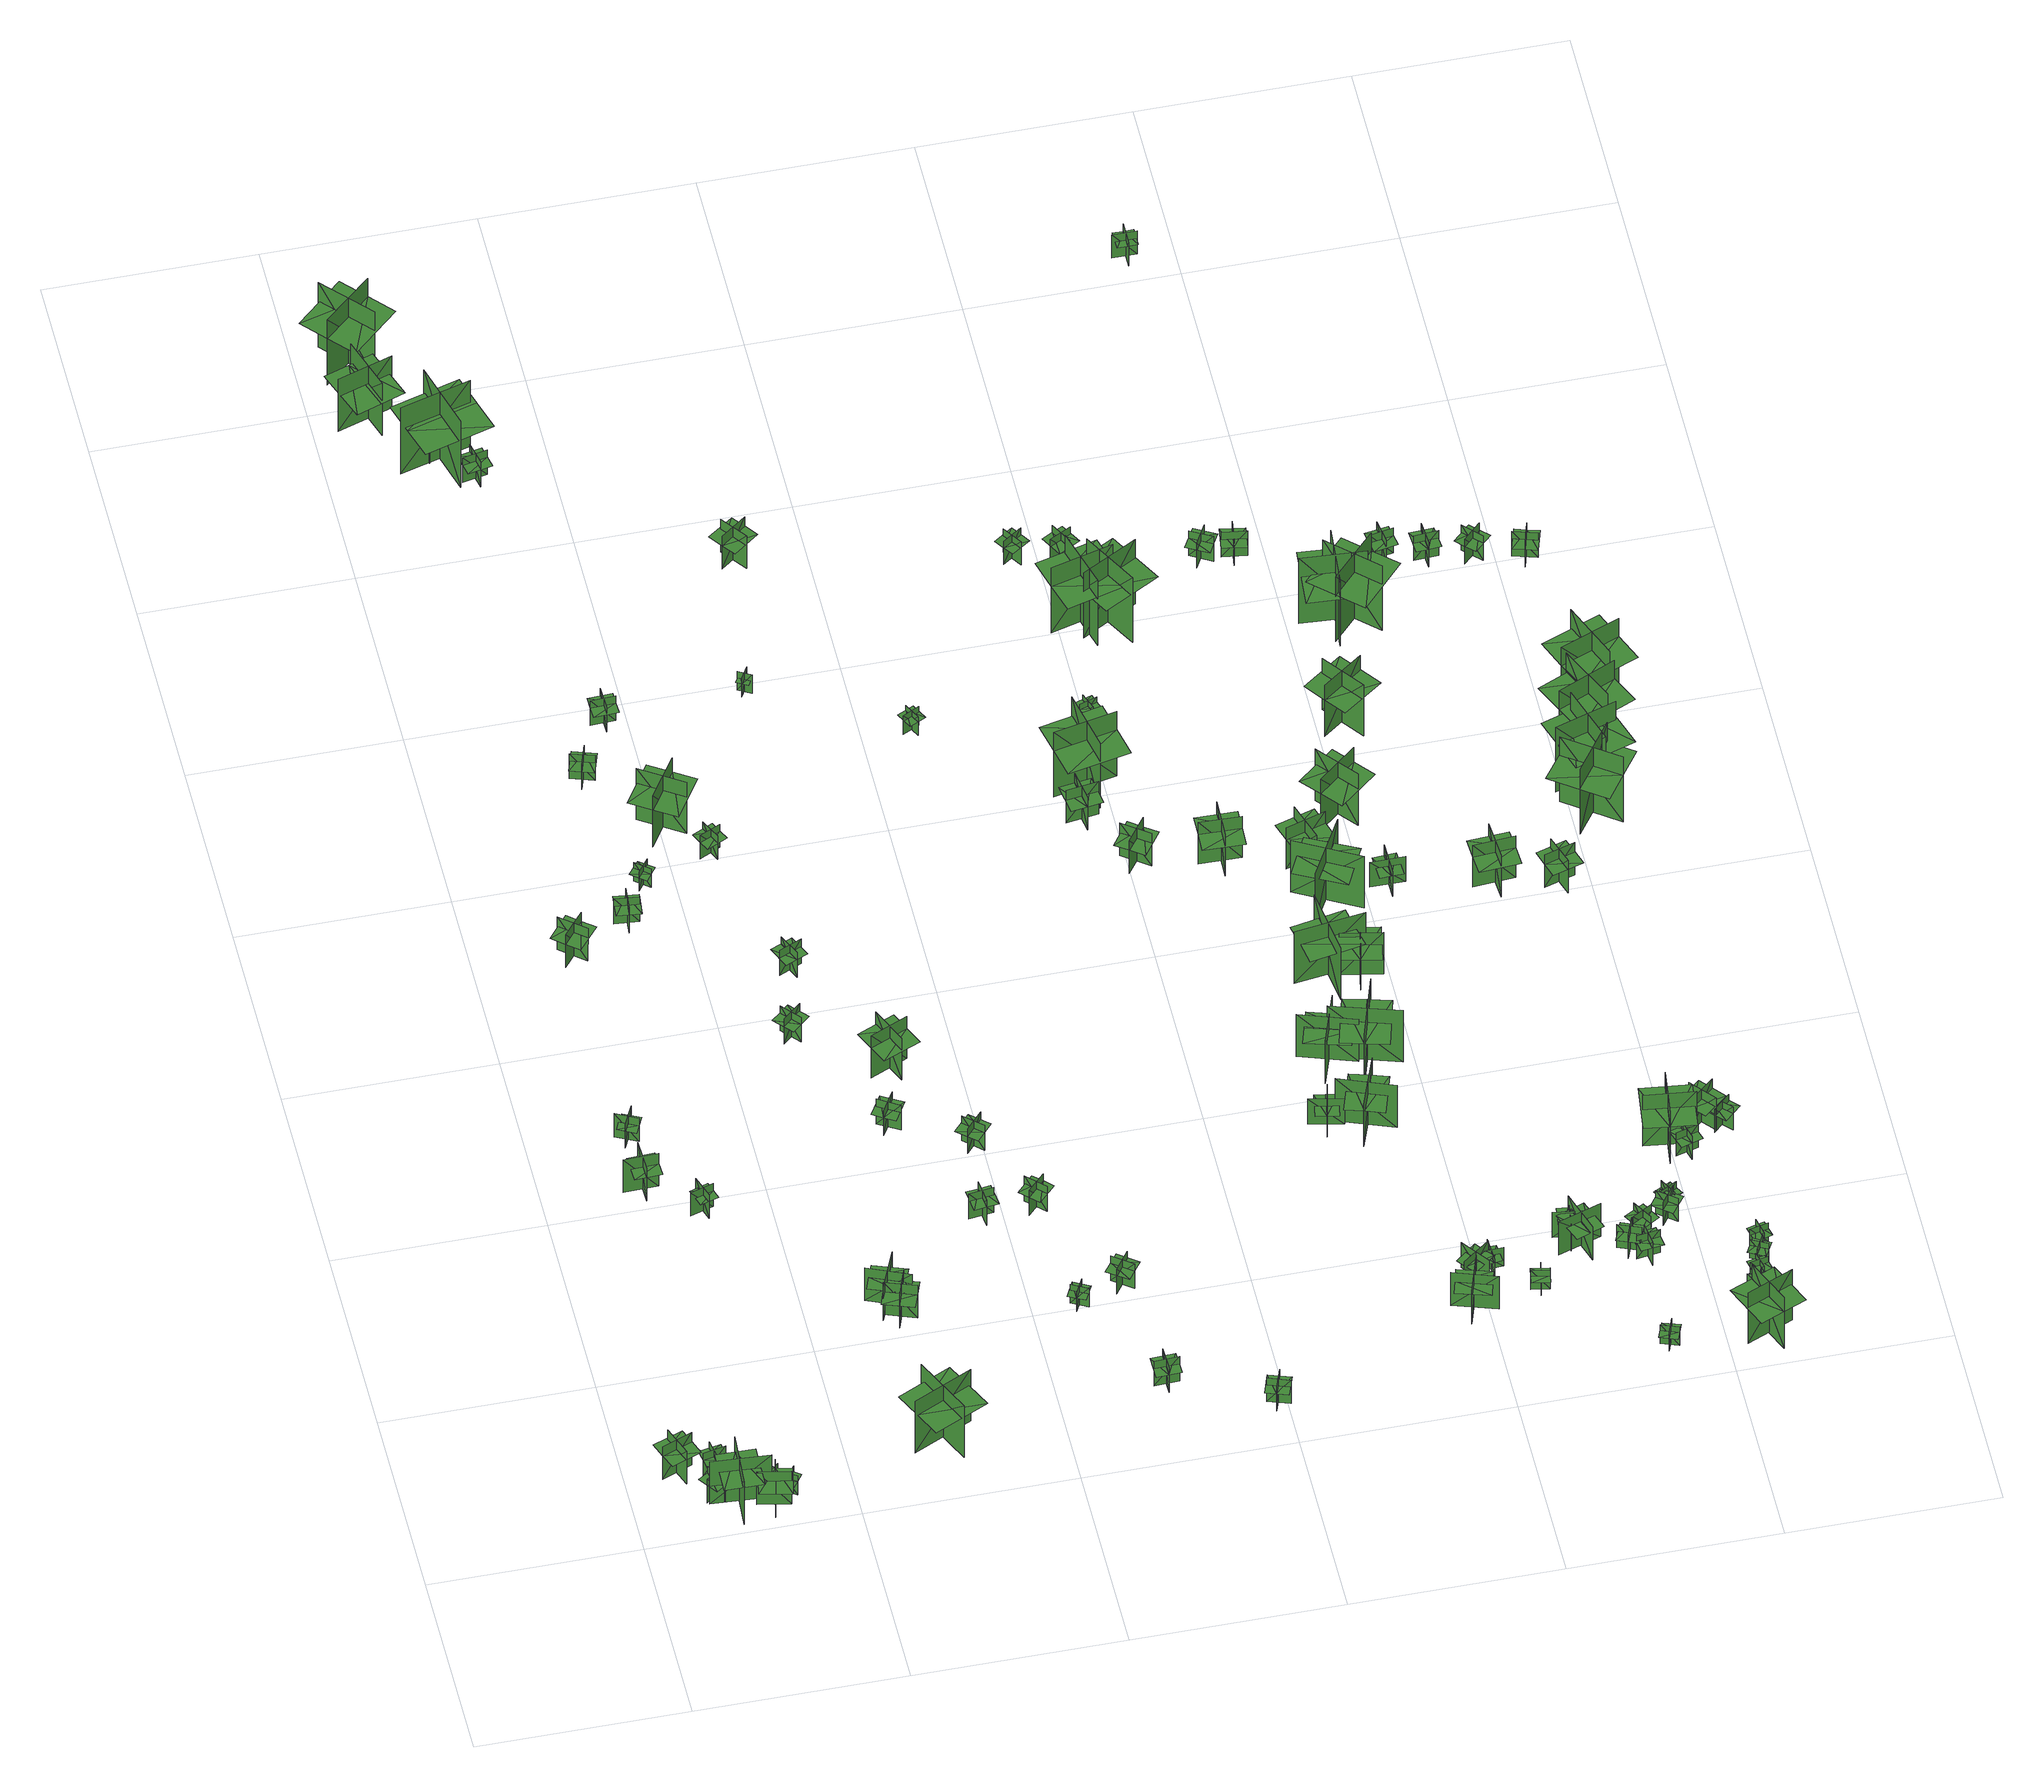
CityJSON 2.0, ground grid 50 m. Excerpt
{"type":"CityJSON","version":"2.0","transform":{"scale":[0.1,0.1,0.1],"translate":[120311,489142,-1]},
"CityObjects":{
"tree1":{"type":"SolitaryVegetationObject","geometry":[{"type":"MultiSurface","lod":"1","boundaries":[[[0,1,2]],[[0,2,3]],[[4,5,6]],[[4,6,7]],[[8,9,10]],[[8,10,11]],[[8,11,12]],[[8,12,13]]]}]},
"tree2":{"type":"SolitaryVegetationObject","geometry":[{"type":"MultiSurface","lod":"1","boundaries":[[[14,15,16]],[[14,16,17]],[[18,19,20]],[[18,20,21]],[[22,23,24]],[[22,24,25]],[[22,25,26]],[[22,26,27]]]}]},
"tree3":{"type":"SolitaryVegetationObject","geometry":[{"type":"MultiSurface","lod":"1","boundaries":[[[28,29,30]],[[28,30,31]],[[32,33,34]],[[32,34,35]],[[36,37,38]],[[36,38,39]],[[36,39,40]],[[36,40,41]]]}]},
"tree4":{"type":"SolitaryVegetationObject","geometry":[{"type":"MultiSurface","lod":"1","boundaries":[[[42,43,44]],[[42,44,45]],[[46,47,48]],[[46,48,49]],[[50,51,52]],[[50,52,53]],[[50,53,54]],[[50,54,55]]]}]},
"tree5":{"type":"SolitaryVegetationObject","geometry":[{"type":"MultiSurface","lod":"1","boundaries":[[[56,57,58]],[[56,58,59]],[[60,61,62]],[[60,62,63]],[[64,65,66]],[[64,66,67]],[[64,67,68]],[[64,68,69]]]}]},
"tree6":{"type":"SolitaryVegetationObject","geometry":[{"type":"MultiSurface","lod":"1","boundaries":[[[70,71,72]],[[70,72,73]],[[74,75,76]],[[74,76,77]],[[78,79,80]],[[78,80,81]],[[78,81,82]],[[78,82,83]]]}]},
"tree7":{"type":"SolitaryVegetationObject","geometry":[{"type":"MultiSurface","lod":"1","boundaries":[[[84,85,86]],[[84,86,87]],[[88,89,90]],[[88,90,91]],[[92,93,94]],[[92,94,95]],[[92,95,96]],[[92,96,97]]]}]},
"tree8":{"type":"SolitaryVegetationObject","geometry":[{"type":"MultiSurface","lod":"1","boundaries":[[[98,99,100]],[[98,100,101]],[[102,103,104]],[[102,104,105]],[[106,107,108]],[[106,108,109]],[[106,109,110]],[[106,110,111]]]}]},
"tree9":{"type":"SolitaryVegetationObject","geometry":[{"type":"MultiSurface","lod":"1","boundaries":[[[112,113,114]],[[112,114,115]],[[116,117,118]],[[116,118,119]],[[120,121,122]],[[120,122,123]],[[120,123,124]],[[120,124,125]]]}]},
"tree10":{"type":"SolitaryVegetationObject","geometry":[{"type":"MultiSurface","lod":"1","boundaries":[[[126,127,128]],[[126,128,129]],[[130,131,132]],[[130,132,133]],[[134,135,136]],[[134,136,137]],[[134,137,138]],[[134,138,139]]]}]},
"tree11":{"type":"SolitaryVegetationObject","geometry":[{"type":"MultiSurface","lod":"1","boundaries":[[[140,141,142]],[[140,142,143]],[[144,145,146]],[[144,146,147]],[[148,149,150]],[[148,150,151]],[[148,151,152]],[[148,152,153]]]}]},
"tree12":{"type":"SolitaryVegetationObject","geometry":[{"type":"MultiSurface","lod":"1","boundaries":[[[154,155,156]],[[154,156,157]],[[158,159,160]],[[158,160,161]],[[162,163,164]],[[162,164,165]],[[162,165,166]],[[162,166,167]]]}]},
"tree13":{"type":"SolitaryVegetationObject","geometry":[{"type":"MultiSurface","lod":"1","boundaries":[[[168,169,170]],[[168,170,171]],[[172,173,174]],[[172,174,175]],[[176,177,178]],[[176,178,179]],[[176,179,180]],[[176,180,181]]]}]},
"tree14":{"type":"SolitaryVegetationObject","geometry":[{"type":"MultiSurface","lod":"1","boundaries":[[[182,183,184]],[[182,184,185]],[[186,187,188]],[[186,188,189]],[[190,191,192]],[[190,192,193]],[[190,193,194]],[[190,194,195]]]}]},
"tree15":{"type":"SolitaryVegetationObject","geometry":[{"type":"MultiSurface","lod":"1","boundaries":[[[196,197,198]],[[196,198,199]],[[200,201,202]],[[200,202,203]],[[204,205,206]],[[204,206,207]],[[204,207,208]],[[204,208,209]]]}]},
"tree16":{"type":"SolitaryVegetationObject","geometry":[{"type":"MultiSurface","lod":"1","boundaries":[[[210,211,212]],[[210,212,213]],[[214,215,216]],[[214,216,217]],[[218,219,220]],[[218,220,221]],[[218,221,222]],[[218,222,223]]]}]},
"tree17":{"type":"SolitaryVegetationObject","geometry":[{"type":"MultiSurface","lod":"1","boundaries":[[[224,225,226]],[[224,226,227]],[[228,229,230]],[[228,230,231]],[[232,233,234]],[[232,234,235]],[[232,235,236]],[[232,236,237]]]}]},
"tree18":{"type":"SolitaryVegetationObject","geometry":[{"type":"MultiSurface","lod":"1","boundaries":[[[238,239,240]],[[238,240,241]],[[242,243,244]],[[242,244,245]],[[246,247,248]],[[246,248,249]],[[246,249,250]],[[246,250,251]]]}]},
"tree19":{"type":"SolitaryVegetationObject","geometry":[{"type":"MultiSurface","lod":"1","boundaries":[[[252,253,254]],[[252,254,255]],[[256,257,258]],[[256,258,259]],[[260,261,262]],[[260,262,263]],[[260,263,264]],[[260,264,265]]]}]},
"tree20":{"type":"SolitaryVegetationObject","geometry":[{"type":"MultiSurface","lod":"1","boundaries":[[[266,267,268]],[[266,268,269]],[[270,271,272]],[[270,272,273]],[[274,275,276]],[[274,276,277]],[[274,277,278]],[[274,278,279]]]}]},
"tree21":{"type":"SolitaryVegetationObject","geometry":[{"type":"MultiSurface","lod":"1","boundaries":[[[280,281,282]],[[280,282,283]],[[284,285,286]],[[284,286,287]],[[288,289,290]],[[288,290,291]],[[288,291,292]],[[288,292,293]]]}]},
"tree22":{"type":"SolitaryVegetationObject","geometry":[{"type":"MultiSurface","lod":"1","boundaries":[[[294,295,296]],[[294,296,297]],[[298,299,300]],[[298,300,301]],[[302,303,304]],[[302,304,305]],[[302,305,306]],[[302,306,307]]]}]},
"tree23":{"type":"SolitaryVegetationObject","geometry":[{"type":"MultiSurface","lod":"1","boundaries":[[[308,309,310]],[[308,310,311]],[[312,313,314]],[[312,314,315]],[[316,317,318]],[[316,318,319]],[[316,319,320]],[[316,320,321]]]}]},
"tree24":{"type":"SolitaryVegetationObject","geometry":[{"type":"MultiSurface","lod":"1","boundaries":[[[322,323,324]],[[322,324,325]],[[326,327,328]],[[326,328,329]],[[330,331,332]],[[330,332,333]],[[330,333,334]],[[330,334,335]]]}]},
"tree25":{"type":"SolitaryVegetationObject","geometry":[{"type":"MultiSurface","lod":"1","boundaries":[[[336,337,338]],[[336,338,339]],[[340,341,342]],[[340,342,343]],[[344,345,346]],[[344,346,347]],[[344,347,348]],[[344,348,349]]]}]},
"tree26":{"type":"SolitaryVegetationObject","geometry":[{"type":"MultiSurface","lod":"1","boundaries":[[[350,351,352]],[[350,352,353]],[[354,355,356]],[[354,356,357]],[[358,359,360]],[[358,360,361]],[[358,361,362]],[[358,362,363]]]}]},
"tree27":{"type":"SolitaryVegetationObject","geometry":[{"type":"MultiSurface","lod":"1","boundaries":[[[364,365,366]],[[364,366,367]],[[368,369,370]],[[368,370,371]],[[372,373,374]],[[372,374,375]],[[372,375,376]],[[372,376,377]]]}]},
"tree28":{"type":"SolitaryVegetationObject","geometry":[{"type":"MultiSurface","lod":"1","boundaries":[[[378,379,380]],[[378,380,381]],[[382,383,384]],[[382,384,385]],[[386,387,388]],[[386,388,389]],[[386,389,390]],[[386,390,391]]]}]},
"tree29":{"type":"SolitaryVegetationObject","geometry":[{"type":"MultiSurface","lod":"1","boundaries":[[[392,393,394]],[[392,394,395]],[[396,397,398]],[[396,398,399]],[[400,401,402]],[[400,402,403]],[[400,403,404]],[[400,404,405]]]}]},
"tree30":{"type":"SolitaryVegetationObject","geometry":[{"type":"MultiSurface","lod":"1","boundaries":[[[406,407,408]],[[406,408,409]],[[410,411,412]],[[410,412,413]],[[414,415,416]],[[414,416,417]],[[414,417,418]],[[414,418,419]]]}]},
"tree31":{"type":"SolitaryVegetationObject","geometry":[{"type":"MultiSurface","lod":"1","boundaries":[[[420,421,422]],[[420,422,423]],[[424,425,426]],[[424,426,427]],[[428,429,430]],[[428,430,431]],[[428,431,432]],[[428,432,433]]]}]},
"tree32":{"type":"SolitaryVegetationObject","geometry":[{"type":"MultiSurface","lod":"1","boundaries":[[[434,435,436]],[[434,436,437]],[[438,439,440]],[[438,440,441]],[[442,443,444]],[[442,444,445]],[[442,445,446]],[[442,446,447]]]}]},
"tree33":{"type":"SolitaryVegetationObject","geometry":[{"type":"MultiSurface","lod":"1","boundaries":[[[448,449,450]],[[448,450,451]],[[452,453,454]],[[452,454,455]],[[456,457,458]],[[456,458,459]],[[456,459,460]],[[456,460,461]]]}]},
"tree34":{"type":"SolitaryVegetationObject","geometry":[{"type":"MultiSurface","lod":"1","boundaries":[[[462,463,464]],[[462,464,465]],[[466,467,468]],[[466,468,469]],[[470,471,472]],[[470,472,473]],[[470,473,474]],[[470,474,475]]]}]},
"tree35":{"type":"SolitaryVegetationObject","geometry":[{"type":"MultiSurface","lod":"1","boundaries":[[[476,477,478]],[[476,478,479]],[[480,481,482]],[[480,482,483]],[[484,485,486]],[[484,486,487]],[[484,487,488]],[[484,488,489]]]}]},
"tree36":{"type":"SolitaryVegetationObject","geometry":[{"type":"MultiSurface","lod":"1","boundaries":[[[490,491,492]],[[490,492,493]],[[494,495,496]],[[494,496,497]],[[498,499,500]],[[498,500,501]],[[498,501,502]],[[498,502,503]]]}]},
"tree37":{"type":"SolitaryVegetationObject","geometry":[{"type":"MultiSurface","lod":"1","boundaries":[[[504,505,506]],[[504,506,507]],[[508,509,510]],[[508,510,511]],[[512,513,514]],[[512,514,515]],[[512,515,516]],[[512,516,517]]]}]},
"tree38":{"type":"SolitaryVegetationObject","geometry":[{"type":"MultiSurface","lod":"1","boundaries":[[[518,519,520]],[[518,520,521]],[[522,523,524]],[[522,524,525]],[[526,527,528]],[[526,528,529]],[[526,529,530]],[[526,530,531]]]}]},
"tree39":{"type":"SolitaryVegetationObject","geometry":[{"type":"MultiSurface","lod":"1","boundaries":[[[532,533,534]],[[532,534,535]],[[536,537,538]],[[536,538,539]],[[540,541,542]],[[540,542,543]],[[540,543,544]],[[540,544,545]]]}]},
"tree40":{"type":"SolitaryVegetationObject","geometry":[{"type":"MultiSurface","lod":"1","boundaries":[[[546,547,548]],[[546,548,549]],[[550,551,552]],[[550,552,553]],[[554,555,556]],[[554,556,557]],[[554,557,558]],[[554,558,559]]]}]},
"tree41":{"type":"SolitaryVegetationObject","geometry":[{"type":"MultiSurface","lod":"1","boundaries":[[[560,561,562]],[[560,562,563]],[[564,565,566]],[[564,566,567]],[[568,569,570]],[[568,570,571]],[[568,571,572]],[[568,572,573]]]}]},
"tree42":{"type":"SolitaryVegetationObject","geometry":[{"type":"MultiSurface","lod":"1","boundaries":[[[574,575,576]],[[574,576,577]],[[578,579,580]],[[578,580,581]],[[582,583,584]],[[582,584,585]],[[582,585,586]],[[582,586,587]]]}]},
"tree43":{"type":"SolitaryVegetationObject","geometry":[{"type":"MultiSurface","lod":"1","boundaries":[[[588,589,590]],[[588,590,591]],[[592,593,594]],[[592,594,595]],[[596,597,598]],[[596,598,599]],[[596,599,600]],[[596,600,601]]]}]},
"tree44":{"type":"SolitaryVegetationObject","geometry":[{"type":"MultiSurface","lod":"1","boundaries":[[[602,603,604]],[[602,604,605]],[[606,607,608]],[[606,608,609]],[[610,611,612]],[[610,612,613]],[[610,613,614]],[[610,614,615]]]}]},
"tree45":{"type":"SolitaryVegetationObject","geometry":[{"type":"MultiSurface","lod":"1","boundaries":[[[616,617,618]],[[616,618,619]],[[620,621,622]],[[620,622,623]],[[624,625,626]],[[624,626,627]],[[624,627,628]],[[624,628,629]]]}]},
"tree46":{"type":"SolitaryVegetationObject","geometry":[{"type":"MultiSurface","lod":"1","boundaries":[[[630,631,632]],[[630,632,633]],[[634,635,636]],[[634,636,637]],[[638,639,640]],[[638,640,641]],[[638,641,642]],[[638,642,643]]]}]},
"tree47":{"type":"SolitaryVegetationObject","geometry":[{"type":"MultiSurface","lod":"1","boundaries":[[[644,645,646]],[[644,646,647]],[[648,649,650]],[[648,650,651]],[[652,653,654]],[[652,654,655]],[[652,655,656]],[[652,656,657]]]}]},
"tree48":{"type":"SolitaryVegetationObject","geometry":[{"type":"MultiSurface","lod":"1","boundaries":[[[658,659,660]],[[658,660,661]],[[662,663,664]],[[662,664,665]],[[666,667,668]],[[666,668,669]],[[666,669,670]],[[666,670,671]]]}]},
"tree49":{"type":"SolitaryVegetationObject","geometry":[{"type":"MultiSurface","lod":"1","boundaries":[[[672,673,674]],[[672,674,675]],[[676,677,678]],[[676,678,679]],[[680,681,682]],[[680,682,683]],[[680,683,684]],[[680,684,685]]]}]},
"tree50":{"type":"SolitaryVegetationObject","geometry":[{"type":"MultiSurface","lod":"1","boundaries":[[[686,687,688]],[[686,688,689]],[[690,691,692]],[[690,692,693]],[[694,695,696]],[[694,696,697]],[[694,697,698]],[[694,698,699]]]}]},
"tree51":{"type":"SolitaryVegetationObject","geometry":[{"type":"MultiSurface","lod":"1","boundaries":[[[700,701,702]],[[700,702,703]],[[704,705,706]],[[704,706,707]],[[708,709,710]],[[708,710,711]],[[708,711,712]],[[708,712,713]]]}]},
"tree52":{"type":"SolitaryVegetationObject","geometry":[{"type":"MultiSurface","lod":"1","boundaries":[[[714,715,716]],[[714,716,717]],[[718,719,720]],[[718,720,721]],[[722,723,724]],[[722,724,725]],[[722,725,726]],[[722,726,727]]]}]},
"tree53":{"type":"SolitaryVegetationObject","geometry":[{"type":"MultiSurface","lod":"1","boundaries":[[[728,729,730]],[[728,730,731]],[[732,733,734]],[[732,734,735]],[[736,737,738]],[[736,738,739]],[[736,739,740]],[[736,740,741]]]}]},
"tree54":{"type":"SolitaryVegetationObject","geometry":[{"type":"MultiSurface","lod":"1","boundaries":[[[742,743,744]],[[742,744,745]],[[746,747,748]],[[746,748,749]],[[750,751,752]],[[750,752,753]],[[750,753,754]],[[750,754,755]]]}]},
"tree55":{"type":"SolitaryVegetationObject","geometry":[{"type":"MultiSurface","lod":"1","boundaries":[[[756,757,758]],[[756,758,759]],[[760,761,762]],[[760,762,763]],[[764,765,766]],[[764,766,767]],[[764,767,768]],[[764,768,769]]]}]},
"tree56":{"type":"SolitaryVegetationObject","geometry":[{"type":"MultiSurface","lod":"1","boundaries":[[[770,771,772]],[[770,772,773]],[[774,775,776]],[[774,776,777]],[[778,779,780]],[[778,780,781]],[[778,781,782]],[[778,782,783]]]}]},
"tree57":{"type":"SolitaryVegetationObject","geometry":[{"type":"MultiSurface","lod":"1","boundaries":[[[784,785,786]],[[784,786,787]],[[788,789,790]],[[788,790,791]],[[792,793,794]],[[792,794,795]],[[792,795,796]],[[792,796,797]]]}]},
"tree58":{"type":"SolitaryVegetationObject","geometry":[{"type":"MultiSurface","lod":"1","boundaries":[[[798,799,800]],[[798,800,801]],[[802,803,804]],[[802,804,805]],[[806,807,808]],[[806,808,809]],[[806,809,810]],[[806,810,811]]]}]},
"tree59":{"type":"SolitaryVegetationObject","geometry":[{"type":"MultiSurface","lod":"1","boundaries":[[[812,813,814]],[[812,814,815]],[[816,817,818]],[[816,818,819]],[[820,821,822]],[[820,822,823]],[[820,823,824]],[[820,824,825]]]}]},
"tree60":{"type":"SolitaryVegetationObject","geometry":[{"type":"MultiSurface","lod":"1","boundaries":[[[826,827,828]],[[826,828,829]],[[830,831,832]],[[830,832,833]],[[834,835,836]],[[834,836,837]],[[834,837,838]],[[834,838,839]]]}]},
"tree61":{"type":"SolitaryVegetationObject","geometry":[{"type":"MultiSurface","lod":"1","boundaries":[[[840,841,842]],[[840,842,843]],[[844,845,846]],[[844,846,847]],[[848,849,850]],[[848,850,851]],[[848,851,852]],[[848,852,853]]]}]},
"tree62":{"type":"SolitaryVegetationObject","geometry":[{"type":"MultiSurface","lod":"1","boundaries":[[[854,855,856]],[[854,856,857]],[[858,859,860]],[[858,860,861]],[[862,863,864]],[[862,864,865]],[[862,865,866]],[[862,866,867]]]}]},
"tree63":{"type":"SolitaryVegetationObject","geometry":[{"type":"MultiSurface","lod":"1","boundaries":[[[868,869,870]],[[868,870,871]],[[872,873,874]],[[872,874,875]],[[876,877,878]],[[876,878,879]],[[876,879,880]],[[876,880,881]]]}]},
"tree64":{"type":"SolitaryVegetationObject","geometry":[{"type":"MultiSurface","lod":"1","boundaries":[[[882,883,884]],[[882,884,885]],[[886,887,888]],[[886,888,889]],[[890,891,892]],[[890,892,893]],[[890,893,894]],[[890,894,895]]]}]},
"tree65":{"type":"SolitaryVegetationObject","geometry":[{"type":"MultiSurface","lod":"1","boundaries":[[[896,897,898]],[[896,898,899]],[[900,901,902]],[[900,902,903]],[[904,905,906]],[[904,906,907]],[[904,907,908]],[[904,908,909]]]}]},
"tree66":{"type":"SolitaryVegetationObject","geometry":[{"type":"MultiSurface","lod":"1","boundaries":[[[910,911,912]],[[910,912,913]],[[914,915,916]],[[914,916,917]],[[918,919,920]],[[918,920,921]],[[918,921,922]],[[918,922,923]]]}]},
"tree67":{"type":"SolitaryVegetationObject","geometry":[{"type":"MultiSurface","lod":"1","boundaries":[[[924,925,926]],[[924,926,927]],[[928,929,930]],[[928,930,931]],[[932,933,934]],[[932,934,935]],[[932,935,936]],[[932,936,937]]]}]},
"tree68":{"type":"SolitaryVegetationObject","geometry":[{"type":"MultiSurface","lod":"1","boundaries":[[[938,939,940]],[[938,940,941]],[[942,943,944]],[[942,944,945]],[[946,947,948]],[[946,948,949]],[[946,949,950]],[[946,950,951]]]}]},
"tree69":{"type":"SolitaryVegetationObject","geometry":[{"type":"MultiSurface","lod":"1","boundaries":[[[952,953,954]],[[952,954,955]],[[956,957,958]],[[956,958,959]],[[960,961,962]],[[960,962,963]],[[960,963,964]],[[960,964,965]]]}]},
"tree70":{"type":"SolitaryVegetationObject","geometry":[{"type":"MultiSurface","lod":"1","boundaries":[[[966,967,968]],[[966,968,969]],[[970,971,972]],[[970,972,973]],[[974,975,976]],[[974,976,977]],[[974,977,978]],[[974,978,979]]]}]},
"tree71":{"type":"SolitaryVegetationObject","geometry":[{"type":"MultiSurface","lod":"1","boundaries":[[[980,981,982]],[[980,982,983]],[[984,985,986]],[[984,986,987]],[[988,989,990]],[[988,990,991]],[[988,989,992]],[[988,992,993]]]}]},
"tree72":{"type":"SolitaryVegetationObject","geometry":[{"type":"MultiSurface","lod":"1","boundaries":[[[994,995,996]],[[994,996,997]],[[998,999,1000]],[[998,1000,1001]],[[1002,1003,1004]],[[1002,1004,1005]],[[1002,1005,1006]],[[1002,1006,1007]]]}]},
"tree73":{"type":"SolitaryVegetationObject","geometry":[{"type":"MultiSurface","lod":"1","boundaries":[[[1008,1009,1010]],[[1008,1010,1011]],[[1012,1013,1014]],[[1012,1014,1015]],[[1016,1017,1018]],[[1016,1018,1019]],[[1016,1019,1020]],[[1016,1020,1021]]]}]},
"tree74":{"type":"SolitaryVegetationObject","geometry":[{"type":"MultiSurface","lod":"1","boundaries":[[[1022,1023,1024]],[[1022,1024,1025]],[[1026,1027,1028]],[[1026,1028,1029]],[[1030,1031,1032]],[[1030,1032,1033]],[[1030,1033,1034]],[[1030,1034,1035]]]}]},
"tree75":{"type":"SolitaryVegetationObject","geometry":[{"type":"MultiSurface","lod":"1","boundaries":[[[1036,1037,1038]],[[1036,1038,1039]],[[1040,1041,1042]],[[1040,1042,1043]],[[1044,1045,1046]],[[1044,1046,1047]],[[1044,1047,1048]],[[1044,1048,1049]]]}]},
"tree76":{"type":"SolitaryVegetationObject","geometry":[{"type":"MultiSurface","lod":"1","boundaries":[[[1050,1051,1052]],[[1050,1052,1053]],[[1054,1055,1056]],[[1054,1056,1057]],[[1058,1059,1060]],[[1058,1060,1061]],[[1058,1061,1062]],[[1058,1062,1063]]]}]},
"tree77":{"type":"SolitaryVegetationObject","geometry":[{"type":"MultiSurface","lod":"1","boundaries":[[[1064,1065,1066]],[[1064,1066,1067]],[[1068,1069,1070]],[[1068,1070,1071]],[[1072,1073,1074]],[[1072,1074,1075]],[[1072,1075,1076]],[[1072,1076,1077]]]}]},
"tree78":{"type":"SolitaryVegetationObject","geometry":[{"type":"MultiSurface","lod":"1","boundaries":[[[1078,1079,1080]],[[1078,1080,1081]],[[1082,1083,1084]],[[1082,1084,1085]],[[1086,1087,1088]],[[1086,1088,1089]],[[1086,1089,1090]],[[1086,1090,1091]]]}]},
"tree79":{"type":"SolitaryVegetationObject","geometry":[{"type":"MultiSurface","lod":"1","boundaries":[[[1092,1093,1094]],[[1092,1094,1095]],[[1096,1097,1098]],[[1096,1098,1099]],[[1100,1101,1102]],[[1100,1102,1103]],[[1100,1103,1104]],[[1100,1104,1105]]]}]},
"tree80":{"type":"SolitaryVegetationObject","geometry":[{"type":"MultiSurface","lod":"1","boundaries":[[[1106,1107,1108]],[[1106,1108,1109]],[[1110,1111,1112]],[[1110,1112,1113]],[[1114,1115,1116]],[[1114,1116,1117]],[[1114,1117,1118]],[[1114,1118,1119]]]}]},
"tree81":{"type":"SolitaryVegetationObject","geometry":[{"type":"MultiSurface","lod":"1","boundaries":[[[1120,1121,1122]],[[1120,1122,1123]],[[1124,1125,1126]],[[1124,1126,1127]],[[1128,1129,1130]],[[1128,1130,1131]],[[1128,1131,1132]],[[1128,1132,1133]]]}]},
"tree82":{"type":"SolitaryVegetationObject","geometry":[{"type":"MultiSurface","lod":"1","boundaries":[[[1134,1135,1136]],[[1134,1136,1137]],[[1138,1139,1140]],[[1138,1140,1141]],[[1142,1143,1144]],[[1142,1144,1145]],[[1142,1145,1146]],[[1142,1146,1147]]]}]},
"tree83":{"type":"SolitaryVegetationObject","geometry":[{"type":"MultiSurface","lod":"1","boundaries":[[[1148,1149,1150]],[[1148,1150,1151]],[[1152,1153,1154]],[[1152,1154,1155]],[[1156,1157,1158]],[[1156,1158,1159]],[[1156,1159,1160]],[[1156,1160,1161]]]}]},
"tree84":{"type":"SolitaryVegetationObject","geometry":[{"type":"MultiSurface","lod":"1","boundaries":[[[1162,1163,1164]],[[1162,1164,1165]],[[1166,1167,1168]],[[1166,1168,1169]],[[1170,1171,1172]],[[1170,1172,1173]],[[1170,1173,1174]],[[1170,1174,1175]]]}]},
"tree85":{"type":"SolitaryVegetationObject","geometry":[{"type":"MultiSurface","lod":"1","boundaries":[[[1176,1177,1178]],[[1176,1178,1179]],[[1180,1181,1182]],[[1180,1182,1183]],[[1184,1185,1186]],[[1184,1186,1187]],[[1184,1187,1188]],[[1184,1188,1189]]]}]},
"tree86":{"type":"SolitaryVegetationObject","geometry":[{"type":"MultiSurface","lod":"1","boundaries":[[[1190,1191,1192]],[[1190,1192,1193]],[[1194,1195,1196]],[[1194,1196,1197]],[[1198,1199,1200]],[[1198,1200,1201]],[[1198,1201,1202]],[[1198,1202,1203]]]}]},
"tree87":{"type":"SolitaryVegetationObject","geometry":[{"type":"MultiSurface","lod":"1","boundaries":[[[1204,1205,1206]],[[1204,1206,1207]],[[1208,1209,1210]],[[1208,1210,1211]],[[1212,1213,1214]],[[1212,1214,1215]],[[1212,1215,1216]],[[1212,1216,1217]]]}]},
"tree88":{"type":"SolitaryVegetationObject","geometry":[{"type":"MultiSurface","lod":"1","boundaries":[[[1218,1219,1220]],[[1218,1220,1221]],[[1222,1223,1224]],[[1222,1224,1225]],[[1226,1227,1228]],[[1226,1228,1229]],[[1226,1229,1230]],[[1226,1230,1231]]]}]},
"tree89":{"type":"SolitaryVegetationObject","geometry":[{"type":"MultiSurface","lod":"1","boundaries":[[[1232,1233,1234]],[[1232,1234,1235]],[[1236,1237,1238]],[[1236,1238,1239]],[[1240,1241,1242]],[[1240,1242,1243]],[[1240,1243,1244]],[[1240,1244,1245]]]}]},
"tree90":{"type":"SolitaryVegetationObject","geometry":[{"type":"MultiSurface","lod":"1","boundaries":[[[1246,1247,1248]],[[1246,1248,1249]],[[1250,1251,1252]],[[1250,1252,1253]],[[1254,1255,1256]],[[1254,1256,1257]],[[1254,1257,1258]],[[1254,1258,1259]]]}]},
"tree91":{"type":"SolitaryVegetationObject","geometry":[{"type":"MultiSurface","lod":"1","boundaries":[[[1260,1261,1262]],[[1260,1262,1263]],[[1264,1265,1266]],[[1264,1266,1267]],[[1268,1269,1270]],[[1268,1270,1271]],[[1268,1271,1272]],[[1268,1272,1273]]]}]},
"tree92":{"type":"SolitaryVegetationObject","geometry":[{"type":"MultiSurface","lod":"1","boundaries":[[[1274,1275,1276]],[[1274,1276,1277]],[[1278,1279,1280]],[[1278,1280,1281]],[[1282,1283,1284]],[[1282,1284,1285]],[[1282,1285,1286]],[[1282,1286,1287]]]}]},
"tree93":{"type":"SolitaryVegetationObject","geometry":[{"type":"MultiSurface","lod":"1","boundaries":[[[1288,1289,1290]],[[1288,1290,1291]],[[1292,1293,1294]],[[1292,1294,1295]],[[1296,1297,1298]],[[1296,1298,1299]],[[1296,1299,1300]],[[1296,1300,1301]]]}]},
"tree94":{"type":"SolitaryVegetationObject","geometry":[{"type":"MultiSurface","lod":"1","boundaries":[[[1302,1303,1304]],[[1302,1304,1305]],[[1306,1307,1308]],[[1306,1308,1309]],[[1310,1311,1312]],[[1310,1312,1313]],[[1310,1313,1314]],[[1310,1314,1315]]]}]},
"tree95":{"type":"SolitaryVegetationObject","geometry":[{"type":"MultiSurface","lod":"1","boundaries":[[[1316,1317,1318]],[[1316,1318,1319]],[[1320,1321,1322]],[[1320,1322,1323]],[[1324,1325,1326]],[[1324,1326,1327]],[[1324,1327,1328]],[[1324,1328,1329]]]}]},
"tree96":{"type":"SolitaryVegetationObject","geometry":[{"type":"MultiSurface","lod":"1","boundaries":[[[1330,1331,1332]],[[1330,1332,1333]],[[1334,1335,1336]],[[1334,1336,1337]],[[1338,1339,1340]],[[1338,1340,1341]],[[1338,1341,1342]],[[1338,1342,1343]]]}]},
"tree97":{"type":"SolitaryVegetationObject","geometry":[{"type":"MultiSurface","lod":"1","boundaries":[[[1344,1345,1346]],[[1344,1346,1347]],[[1348,1349,1350]],[[1348,1350,1351]],[[1352,1353,1354]],[[1352,1354,1355]],[[1352,1355,1356]],[[1352,1356,1357]]]}]}
},
"vertices":[
[106,237,17],[134,165,17],[134,165,125],[106,237,125],[85,190,17],[157,218,17],[157,218,125],[85,190,125],[85,190,95],[99,154,95],[171,182,95],[157,218,95],[143,254,95],[71,227,95],
[211,129,20],[166,97,20],[166,97,97],[211,129,97],[175,135,20],[206,90,20],[206,90,97],[175,135,97],[175,135,76],[152,120,76],[184,74,76],[206,90,76],[229,106,76],[198,151,76],
[195,208,19],[205,153,19],[205,153,96],[195,208,96],[174,177,19],[228,188,19],[228,188,96],[174,177,96],[174,177,74],[179,150,74],[234,161,74],[228,188,74],[223,215,74],[169,204,74],
[242,157,17],[233,18,17],[233,18,157],[242,157,157],[171,95,17],[171,95,157],[311,85,157],[311,85,17],[241,145,120],[194,146,120],[192,37,120],[238,36,120],[285,34,120],[287,144,120],
[350,57,16],[274,72,16],[274,72,124],[350,57,124],[322,100,16],[307,24,16],[307,24,124],[322,100,124],[322,100,94],[284,108,94],[269,32,94],[307,24,94],[345,16,94],[360,92,94],
[334,96,20],[301,125,20],[301,125,81],[334,96,81],[333,125,20],[303,92,20],[303,92,81],[333,125,81],[333,125,64],[316,140,64],[287,107,64],[303,92,64],[320,78,64],[349,111,64],
[340,73,20],[366,109,20],[366,109,82],[340,73,82],[369,77,20],[333,103,20],[333,103,82],[369,77,82],[369,77,65],[382,95,65],[346,121,65],[333,103,65],[320,85,65],[356,59,65],
[230,1015,20],[227,1097,20],[227,1097,128],[230,1015,128],[266,1054,20],[266,1054,128],[184,1051,128],[184,1051,20],[266,1054,94],[264,1087,94],[199,1085,94],[201,1051,94],[202,1017,94],[267,1020,94],
[217,1183,19],[243,1235,19],[243,1235,96],[217,1183,96],[252,1195,19],[252,1195,96],[200,1221,96],[200,1221,19],[252,1195,72],[263,1217,72],[221,1238,72],[210,1216,72],[200,1194,72],[241,1173,72],
[355,936,18],[337,992,18],[337,992,95],[355,936,95],[372,969,18],[372,969,95],[316,952,95],[316,952,18],[372,969,71],[364,992,71],[320,978,71],[327,955,71],[335,932,71],[379,946,71],
[256,1748,23],[197,1797,23],[197,1797,131],[257,1748,131],[252,1799,23],[203,1739,23],[203,1739,131],[252,1799,131],[252,1799,101],[222,1824,101],[173,1764,101],[203,1739,101],[233,1715,101],[282,1775,101],
[690,253,17],[757,110,17],[757,110,188],[690,253,188],[653,146,17],[795,214,17],[795,214,188],[653,146,188],[659,149,140],[688,87,140],[819,149,140],[789,211,140],[760,273,140],[629,211,140],
[641,618,19],[741,576,19],[741,576,128],[641,618,128],[669,551,19],[669,551,128],[711,651,128],[711,651,19],[649,614,99],[637,580,99],[717,551,99],[729,585,99],[742,619,99],[662,648,99],
[699,519,20],[724,592,20],[724,592,127],[699,519,127],[745,541,20],[672,567,20],[672,567,127],[745,541,127],[745,541,97],[758,577,97],[685,603,97],[672,567,97],[659,530,97],[732,504,97],
[394,1834,29],[335,1840,29],[335,1840,111],[394,1834,111],[369,1865,29],[363,1806,29],[363,1806,111],[369,1865,111],[369,1865,88],[340,1868,88],[334,1809,88],[363,1806,88],[393,1803,88],[399,1862,88],
[412,1923,31],[438,1958,31],[438,1958,93],[412,1923,93],[441,1927,31],[406,1954,31],[406,1954,93],[441,1927,93],[441,1927,76],[454,1944,76],[419,1971,76],[406,1954,76],[392,1936,76],[427,1909,76],
[388,2268,33],[332,2286,33],[332,2286,115],[388,2268,115],[370,2303,33],[352,2247,33],[352,2247,115],[370,2303,115],[370,2303,92],[342,2312,92],[324,2256,92],[352,2247,92],[380,2238,92],[398,2294,92],
[630,1407,26],[674,1446,26],[674,1446,108],[630,1407,108],[669,1404,26],[630,1448,26],[630,1448,108],[669,1404,108],[669,1404,85],[691,1424,85],[652,1468,85],[630,1448,85],[608,1429,85],[647,1385,85],
[554,2071,29],[452,2137,29],[452,2137,198],[554,2071,198],[538,2151,29],[471,2048,29],[471,2048,198],[538,2151,198],[538,2151,151],[486,2184,151],[420,2081,151],[471,2048,151],[523,2015,151],[589,2118,151],
[779,1127,26],[830,1097,26],[830,1097,108],[779,1127,108],[788,1089,26],[819,1140,26],[819,1140,108],[788,1089,108],[788,1089,85],[814,1074,85],[844,1125,85],[819,1140,85],[793,1155,85],[763,1104,85],
[102,3515,36],[145,3383,36],[145,3383,209],[102,3515,209],[52,3416,36],[184,3460,36],[184,3460,209],[52,3416,209],[95,3503,153],[35,3482,153],[81,3352,153],[141,3373,153],[201,3394,153],[155,3525,153],
[444,2404,34],[442,2463,34],[442,2463,116],[444,2404,116],[471,2433,34],[412,2431,34],[412,2431,116],[471,2433,116],[471,2433,93],[470,2462,93],[411,2460,93],[412,2431,93],[413,2401,93],[472,2403,93],
[665,1609,28],[719,1633,28],[719,1633,110],[665,1609,110],[701,1595,28],[677,1649,28],[677,1649,110],[701,1595,110],[701,1595,87],[728,1607,87],[704,1661,87],[677,1649,87],[650,1637,87],[674,1583,87],
[604,1977,32],[580,2026,32],[580,2026,109],[604,1977,109],[616,2011,32],[566,1987,32],[566,1987,109],[616,2011,109],[616,2011,87],[604,2036,87],[554,2012,87],[566,1987,87],[578,1962,87],[628,1986,87],
[979,810,25],[920,803,25],[920,803,108],[979,810,108],[948,834,25],[955,776,25],[955,776,108],[948,834,108],[948,834,85],[919,831,85],[926,773,85],[955,776,85],[984,779,85],[978,838,85],
[168,3562,33],[64,3677,33],[64,3677,249],[168,3562,249],[174,3665,33],[59,3561,33],[59,3561,249],[174,3665,249],[174,3665,188],[122,3723,188],[7,3619,188],[59,3561,188],[111,3504,188],[226,3608,188],
[220,3353,38],[231,3276,38],[231,3276,146],[220,3353,146],[189,3312,38],[265,3323,38],[265,3323,146],[189,3312,146],[189,3312,116],[194,3273,116],[271,3285,116],[265,3323,116],[260,3361,116],[183,3350,116],
[864,1244,25],[824,1335,25],[824,1335,164],[864,1244,164],[889,1306,25],[798,1266,25],[798,1266,164],[889,1306,164],[889,1306,125],[869,1351,125],[778,1311,125],[798,1266,125],[818,1220,125],[909,1260,125],
[161,3263,34],[331,3310,34],[331,3310,254],[161,3263,254],[283,3194,34],[236,3364,34],[236,3364,254],[283,3194,254],[175,3254,183],[199,3176,183],[367,3226,183],[344,3304,183],[321,3382,183],[152,3332,183],
[1086,504,28],[1125,484,28],[1125,484,89],[1086,504,89],[1095,476,28],[1115,515,28],[1115,515,89],[1095,476,89],[1095,476,72],[1114,466,72],[1135,505,72],[1115,515,72],[1096,526,72],[1075,486,72],
[960,996,25],[999,1040,25],[999,1040,107],[960,996,107],[999,998,25],[955,1038,25],[955,1038,107],[999,998,107],[999,998,84],[1019,1020,84],[975,1059,84],[955,1038,84],[935,1016,84],[979,976,84],
[327,3184,37],[315,3242,37],[315,3242,119],[327,3184,119],[349,3217,37],[291,3205,37],[291,3205,119],[349,3217,119],[349,3217,96],[343,3246,96],[285,3234,96],[291,3205,96],[297,3176,96],[355,3188,96],
[1216,221,26],[1275,223,26],[1275,223,108],[1216,221,108],[1245,194,26],[1243,253,26],[1243,253,108],[1245,194,108],[1245,194,85],[1274,195,85],[1273,254,85],[1243,253,85],[1214,252,85],[1215,193,85],
[1096,788,25],[1053,829,25],[1053,829,108],[1096,788,108],[1095,827,25],[1054,785,25],[1054,785,108],[1095,827,108],[1095,827,85],[1074,847,85],[1033,805,85],[1054,785,85],[1075,764,85],[1116,806,85],
[1228,558,26],[1194,510,26],[1194,510,108],[1228,558,108],[1190,552,26],[1237,517,26],[1237,517,108],[1190,552,108],[1190,552,85],[1172,528,85],[1220,494,85],[1237,517,85],[1255,541,85],[1207,576,85],
[755,2463,36],[786,2445,36],[786,2445,98],[755,2463,98],[761,2440,36],[761,2440,98],[779,2472,98],[779,2472,36],[762,2441,78],[775,2434,78],[789,2459,78],[776,2467,78],[763,2474,78],[749,2449,78],
[1451,120,28],[1504,102,28],[1504,102,105],[1451,120,105],[1467,87,28],[1485,139,28],[1485,139,105],[1467,87,105],[1467,87,84],[1494,78,84],[1512,130,84],[1485,139,84],[1459,148,84],[1441,96,84],
[809,2880,34],[855,2818,34],[855,2818,142],[809,2880,142],[801,2829,34],[863,2876,34],[863,2876,142],[801,2829,142],[801,2829,111],[824,2798,111],[886,2845,111],[863,2876,111],[840,2907,111],[778,2861,111],
[1129,2273,35],[1089,2253,35],[1089,2253,97],[1129,2273,97],[1101,2283,35],[1121,2243,35],[1121,2243,97],[1101,2283,97],[1101,2283,80],[1081,2273,80],[1101,2233,80],[1121,2243,80],[1141,2253,80],[1121,2293,80],
[1389,1922,26],[1466,1933,26],[1466,1933,134],[1389,1922,134],[1431,1891,26],[1419,1968,26],[1419,1968,134],[1431,1891,134],[1431,1891,103],[1469,1897,103],[1457,1973,103],[1419,1968,103],[1381,1962,103],[1392,1885,103],
[1755,873,25],[1773,954,25],[1773,954,108],[1755,873,108],[1802,903,25],[1802,903,108],[1721,920,108],[1721,920,25],[1757,880,86],[1784,875,86],[1795,939,86],[1768,944,86],[1741,948,86],[1730,884,86],
[1549,1758,22],[1486,1804,22],[1486,1804,130],[1549,1758,130],[1541,1809,22],[1495,1747,22],[1495,1747,130],[1541,1809,130],[1541,1809,99],[1509,1832,99],[1464,1769,99],[1495,1747,99],[1527,1724,99],[1572,1787,99],
[1916,317,25],[2019,283,25],[2019,283,134],[1916,317,134],[1949,252,25],[1949,252,134],[1983,355,134],[1983,355,25],[1925,314,105],[1915,279,105],[1997,256,105],[2006,291,105],[2016,326,105],[1934,349,105],
[1473,1951,25],[1441,2102,25],[1441,2102,240],[1473,1951,240],[1530,2037,25],[1379,2005,25],[1379,2005,240],[1530,2037,240],[1530,2037,180],[1514,2113,180],[1362,2080,180],[1379,2005,180],[1395,1929,180],[1546,1961,180],
[1957,364,26],[2023,414,26],[2023,414,109],[1957,364,109],[2012,356,26],[2012,356,109],[1963,423,109],[1963,423,26],[1963,368,87],[1981,347,87],[2031,388,87],[2013,409,87],[1996,431,87],[1946,390,87],
[1830,830,22],[1878,962,22],[1878,962,162],[1830,830,162],[1915,870,22],[1915,870,162],[1784,919,162],[1784,919,22],[1834,842,125],[1879,827,125],[1912,932,125],[1868,946,125],[1823,960,125],[1790,856,125],
[1873,1081,23],[1740,1126,23],[1740,1126,163],[1873,1081,163],[1831,1165,23],[1831,1165,163],[1786,1033,163],[1786,1033,23],[1861,1085,126],[1874,1130,126],[1770,1161,126],[1756,1116,126],[1743,1071,126],[1848,1041,126],
[2029,375,26],[2026,437,26],[2026,437,89],[2029,375,89],[2057,406,26],[2057,406,89],[1995,403,89],[1995,403,26],[2029,380,72],[2049,382,72],[2045,430,72],[2025,429,72],[2004,427,72],[2008,378,72],
[1495,2231,33],[1510,2190,33],[1510,2190,94],[1495,2231,94],[1482,2205,33],[1524,2219,33],[1524,2219,94],[1482,2205,94],[1482,2205,77],[1489,2184,77],[1531,2199,77],[1524,2219,77],[1517,2240,77],[1475,2226,77],
[1870,1006,21],[1920,1170,21],[1920,1170,192],[1870,1006,192],[1971,1060,21],[1971,1060,192],[1808,1111,192],[1808,1111,21],[1874,1020,147],[1929,1006,147],[1963,1135,147],[1908,1150,147],[1853,1164,147],[1819,1035,147],
[2120,302,25],[2128,345,25],[2128,345,87],[2120,302,87],[2144,318,25],[2101,326,25],[2101,326,87],[2144,318,87],[2144,318,69],[2148,340,69],[2105,348,69],[2101,326,69],[2097,305,69],[2140,297,69],
[1702,1693,23],[1705,1792,23],[1705,1792,161],[1702,1693,161],[1751,1738,23],[1651,1741,23],[1651,1741,161],[1751,1738,161],[1751,1738,122],[1752,1788,122],[1652,1791,122],[1651,1741,122],[1650,1691,122],[1749,1688,122],
[1426,2743,34],[1457,2697,34],[1457,2697,111],[1426,2743,111],[1419,2707,34],[1465,2738,34],[1465,2738,111],[1419,2707,111],[1419,2707,89],[1434,2684,89],[1480,2715,89],[1465,2738,89],[1449,2761,89],[1403,2730,89],
[1783,1342,23],[1952,1366,23],[1952,1366,194],[1783,1342,194],[1875,1273,23],[1875,1273,194],[1851,1442,194],[1851,1442,23],[1798,1343,148],[1808,1287,148],[1940,1312,148],[1929,1368,148],[1918,1424,148],[1787,1399,148],
[1531,2575,30],[1572,2426,30],[1572,2426,246],[1531,2575,246],[1479,2486,30],[1629,2526,30],[1629,2526,246],[1479,2486,246],[1479,2486,185],[1500,2411,185],[1649,2452,185],[1629,2526,185],[1608,2601,185],[1459,2560,185],
[1887,1346,23],[1985,1328,23],[1985,1328,161],[1887,1346,161],[1924,1292,23],[1942,1389,23],[1942,1389,161],[1924,1292,161],[1924,1292,122],[1973,1282,122],[1991,1380,122],[1942,1389,122],[1893,1399,122],[1875,1301,122],
[1572,2713,34],[1520,2685,34],[1520,2685,116],[1572,2713,116],[1534,2725,34],[1562,2673,34],[1562,2673,116],[1534,2725,116],[1534,2725,93],[1508,2711,93],[1536,2659,93],[1562,2673,93],[1588,2687,93],[1560,2739,93],
[2225,502,25],[2214,420,25],[2214,420,108],[2225,502,108],[2181,468,25],[2181,468,108],[2263,457,108],[2263,457,25],[2224,495,86],[2197,498,86],[2190,433,86],[2218,430,86],[2245,428,86],[2252,492,86],
[1575,2554,30],[1650,2418,30],[1650,2418,246],[1575,2554,246],[1546,2455,30],[1681,2530,30],[1681,2530,246],[1546,2455,246],[1546,2455,185],[1583,2387,185],[1719,2462,185],[1681,2530,185],[1644,2598,185],[1508,2522,185],
[2256,384,24],[2222,487,24],[2222,487,133],[2256,384,133],[2288,449,24],[2288,449,133],[2185,415,133],[2185,415,24],[2253,393,104],[2287,406,104],[2257,485,104],[2223,472,104],[2189,459,104],[2219,380,104],
[1835,1614,23],[1985,1531,23],[1985,1531,194],[1835,1614,194],[1867,1504,23],[1867,1504,194],[1951,1653,194],[1951,1653,23],[1848,1606,149],[1823,1556,149],[1942,1495,149],[1967,1546,149],[1993,1597,149],[1874,1657,149],
[1871,1739,25],[1901,1644,25],[1901,1644,163],[1871,1739,163],[1840,1681,25],[1935,1711,25],[1935,1711,163],[1840,1681,163],[1840,1681,124],[1855,1633,124],[1950,1663,124],[1935,1711,124],[1920,1758,124],[1825,1728,124],
[2364,81,21],[2379,122,21],[2379,122,82],[2364,81,82],[2391,93,21],[2349,108,21],[2349,108,82],[2391,93,82],[2391,93,65],[2398,114,65],[2357,129,65],[2349,108,65],[2341,87,65],[2383,72,65],
[2368,386,26],[2316,407,26],[2316,407,103],[2368,386,103],[2353,420,26],[2333,369,26],[2333,369,103],[2353,420,103],[2353,420,81],[2328,430,81],[2307,379,81],[2333,369,81],[2359,359,81],[2379,410,81],
[2376,397,20],[2383,342,20],[2383,342,97],[2376,397,97],[2353,368,20],[2408,376,20],[2408,376,97],[2353,368,97],[2353,368,75],[2357,341,75],[2412,348,75],[2408,376,75],[2404,403,75],[2350,395,75],
[2395,417,22],[2367,465,22],[2367,465,99],[2395,417,99],[2405,453,22],[2357,425,22],[2357,425,99],[2405,453,99],[2405,453,77],[2391,477,77],[2343,449,77],[2357,425,77],[2371,401,77],[2418,429,77],
[2054,1550,24],[2053,1633,24],[2053,1633,107],[2054,1550,107],[2093,1589,24],[2093,1589,107],[2010,1589,107],[2010,1589,24],[2054,1557,85],[2082,1558,85],[2078,1623,85],[2051,1622,85],[2023,1620,85],[2026,1556,85],
[2025,1777,24],[1948,1871,24],[1948,1871,194],[2025,1777,194],[2033,1858,24],[1940,1780,24],[1940,1780,194],[2033,1858,194],[2033,1858,146],[1994,1905,146],[1901,1827,146],[1940,1780,146],[1979,1733,146],[2072,1811,146],
[2035,1905,30],[1990,1903,30],[1990,1903,91],[2035,1905,91],[2013,1925,30],[2015,1881,30],[2015,1881,91],[2013,1925,91],[2013,1925,74],[1991,1924,74],[1993,1880,74],[2015,1881,74],[2037,1882,74],[2035,1926,74],
[2431,449,26],[2464,494,26],[2464,494,103],[2431,449,103],[2467,454,26],[2423,488,26],[2423,488,103],[2467,454,103],[2467,454,81],[2484,477,81],[2439,510,81],[2423,488,81],[2406,465,81],[2450,432,81],
[2435,494,28],[2476,516,28],[2476,516,90],[2435,494,90],[2465,485,28],[2443,526,28],[2443,526,90],[2465,485,90],[2435,493,69],[2477,515,69],[2466,536,69],[2424,514,69],[2486,498,69],[2444,476,69],
[2541,64,22],[2652,112,22],[2652,112,191],[2541,64,191],[2616,33,22],[2568,145,22],[2568,145,191],[2616,33,191],[2616,33,144],[2672,57,144],[2624,169,144],[2568,145,144],[2512,121,144],[2560,9,144],
[2571,164,27],[2608,140,27],[2608,140,89],[2571,164,89],[2577,135,27],[2601,172,27],[2601,172,89],[2577,135,89],[2577,135,71],[2595,123,71],[2619,160,71],[2601,172,71],[2582,184,71],[2558,147,71],
[1867,2656,32],[1838,2605,32],[1838,2605,114],[1867,2656,114],[1829,2646,32],[1880,2617,32],[1880,2617,114],[1829,2646,114],[1829,2646,91],[1814,2620,91],[1866,2591,91],[1880,2617,91],[1895,2643,91],[1843,2671,91],
[2618,192,26],[2571,210,26],[2571,210,90],[2618,192,90],[2605,220,26],[2605,220,90],[2587,173,90],[2587,173,26],[2605,220,68],[2580,230,68],[2562,183,68],[2587,173,68],[2613,164,68],[2631,211,68],
[2628,253,25],[2585,244,25],[2585,244,87],[2628,253,87],[2603,269,25],[2613,226,25],[2613,226,87],[2603,269,87],[2603,269,70],[2581,264,70],[2591,221,70],[2613,226,70],[2634,231,70],[2625,274,70],
[2021,2129,31],[2094,2031,31],[2094,2031,200],[2021,2129,200],[2009,2049,31],[2106,2121,31],[2106,2121,200],[2009,2049,200],[2009,2049,152],[2045,2000,152],[2143,2072,152],[2106,2121,152],[2070,2170,152],[1972,2098,152],
[2438,696,23],[2559,681,23],[2559,681,192],[2438,696,192],[2487,631,23],[2502,752,23],[2502,752,192],[2487,631,192],[2487,631,145],[2548,624,145],[2563,745,145],[2502,752,145],[2442,760,145],[2427,639,145],
[2638,292,25],[2599,313,25],[2599,313,86],[2638,292,86],[2630,320,25],[2609,281,25],[2609,281,86],[2630,320,86],[2630,320,69],[2610,331,69],[2589,292,69],[2609,281,69],[2628,271,69],[2649,309,69],
[1899,2625,33],[1957,2617,33],[1957,2616,115],[1899,2625,115],[1922,2594,33],[1930,2652,33],[1930,2652,115],[1922,2594,115],[1922,2594,92],[1951,2589,92],[1960,2647,92],[1930,2652,92],[1901,2656,92],[1893,2598,92],
[2506,652,21],[2559,667,21],[2559,667,98],[2506,652,98],[2538,634,21],[2523,687,21],[2523,687,98],[2538,634,98],[2538,634,76],[2565,642,76],[2549,695,76],[2523,687,76],[2496,679,76],[2512,626,76],
[2650,353,24],[2606,343,24],[2606,343,86],[2650,353,86],[2625,369,24],[2635,326,24],[2635,326,86],[2625,369,86],[2625,369,68],[2603,364,68],[2613,321,68],[2635,326,68],[2656,331,68],[2646,374,68],
[2292,1501,20],[2285,1600,20],[2285,1600,158],[2292,1501,158],[2336,1551,20],[2236,1544,20],[2236,1544,158],[2336,1551,158],[2336,1551,120],[2332,1600,120],[2233,1593,120],[2236,1544,120],[2240,1494,120],[2339,1501,120],
[2559,765,25],[2609,706,25],[2609,706,132],[2559,765,132],[2554,713,25],[2613,764,25],[2613,764,132],[2554,713,132],[2554,713,102],[2580,684,102],[2638,734,102],[2613,764,102],[2588,793,102],[2529,743,102],
[2180,2383,31],[2025,2394,31],[2025,2394,247],[2180,2383,247],[2113,2461,31],[2101,2307,31],[2101,2307,247],[2113,2461,247],[2113,2461,186],[2036,2467,186],[2024,2312,186],[2101,2307,186],[2179,2301,186],[2190,2455,186],
[2645,741,21],[2605,703,21],[2605,703,97],[2645,741,97],[2608,742,21],[2647,702,21],[2647,702,97],[2608,742,97],[2608,742,76],[2588,723,76],[2627,683,76],[2647,702,76],[2667,721,76],[2628,761,76],
[2202,2330,34],[2089,2436,34],[2089,2436,249],[2202,2330,249],[2199,2433,34],[2094,2320,34],[2094,2320,249],[2199,2433,249],[2199,2433,189],[2143,2486,189],[2037,2373,189],[2094,2320,189],[2150,2267,189],[2256,2381,189],
[2416,1550,23],[2440,1477,23],[2440,1477,131],[2416,1550,131],[2392,1505,23],[2466,1528,23],[2466,1528,131],[2392,1505,131],[2392,1505,100],[2404,1468,100],[2478,1491,100],[2466,1528,100],[2454,1565,100],[2381,1542,100],
[1916,3580,9],[1858,3580,9],[1858,3580,86],[1916,3580,86],[1890,3606,9],[1890,3606,86],[1890,3548,86],[1890,3548,9],[1890,3606,62],[1865,3606,62],[1866,3560,62],[1890,3560,62],[1914,3560,62],[1914,3607,62],
[2254,2522,33],[2244,2580,33],[2244,2580,116],[2254,2522,116],[2277,2554,33],[2219,2544,33],[2219,2544,116],[2277,2554,116],[2277,2554,92],[2272,2583,92],[2214,2573,92],[2219,2544,92],[2224,2515,92],[2282,2525,92],
[2504,1643,25],[2594,1769,25],[2594,1769,240],[2504,1643,240],[2606,1659,25],[2480,1749,25],[2480,1749,240],[2606,1659,240],[2606,1659,180],[2651,1722,180],[2525,1812,180],[2480,1749,180],[2435,1686,180],[2561,1596,180],
[2625,1826,26],[2478,1778,26],[2478,1778,241],[2625,1826,241],[2533,1874,26],[2581,1726,26],[2581,1726,241],[2533,1874,241],[2533,1874,181],[2460,1850,181],[2508,1702,181],[2581,1726,181],[2655,1750,181],[2607,1898,181],
[2316,2522,33],[2374,2526,33],[2374,2526,115],[2316,2522,115],[2345,2496,33],[2341,2555,33],[2341,2555,115],[2345,2496,115],[2345,2496,92],[2375,2498,92],[2370,2557,92],[2341,2555,92],[2312,2553,92],[2316,2494,92],
[2612,1850,27],[2548,1991,27],[2548,1991,243],[2612,1850,243],[2649,1946,27],[2508,1882,27],[2508,1882,243],[2649,1946,243],[2649,1946,182],[2617,2017,182],[2476,1953,182],[2508,1882,182],[2540,1811,182],[2681,1875,182],
[2468,2490,32],[2427,2532,32],[2427,2532,114],[2468,2490,114],[2468,2529,32],[2426,2488,32],[2426,2488,114],[2468,2529,114],[2468,2529,91],[2448,2550,91],[2406,2509,91],[2426,2488,91],[2447,2467,91],[2489,2508,91],
[2644,1971,30],[2586,2114,30],[2586,2114,246],[2644,1971,246],[2685,2065,30],[2541,2007,30],[2541,2007,246],[2685,2065,246],[2685,2065,186],[2656,2137,186],[2512,2079,186],[2541,2007,186],[2570,1935,186],[2714,1994,186],
[2591,2474,30],[2534,2491,30],[2534,2491,112],[2591,2474,112],[2572,2508,30],[2556,2452,30],[2556,2452,112],[2572,2508,112],[2572,2508,89],[2544,2517,89],[2527,2460,89],[2556,2452,89],[2584,2443,89],[2601,2500,89]
]}
